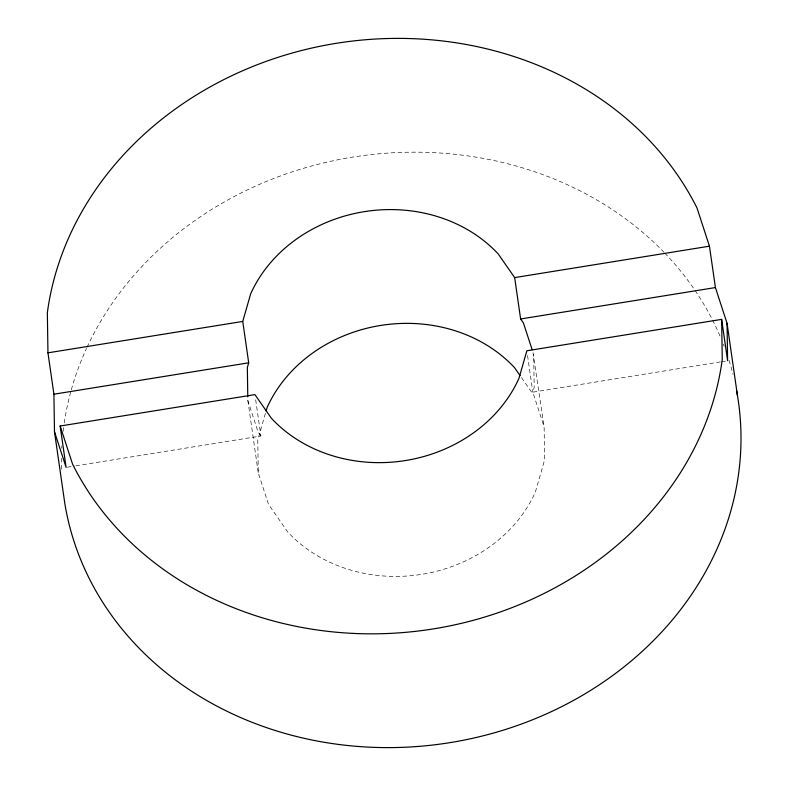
<?xml version="1.0" encoding="UTF-8"?>
<svg xmlns="http://www.w3.org/2000/svg" width="786" height="786" viewBox="0 0 786 786"><rect width="100%" height="100%" fill="white"/><g stroke="black" fill="none" stroke-linecap="round" stroke-linejoin="round"><path stroke-width="0.59" stroke-dasharray="3.93 2.95" d="M265.413 413.387L257.779 439.954L258.28 472.936L268.517 504.357L287.794 532.053A144.771 126.124 -8.2 0 0 535.335 492.154L544.619 459.839L544.118 426.857L532.928 352.118M720.349 361.924L532.82 392.155L534.185 387.429L533.684 354.447M67.321 467.208L74.582 466.039M75.79 465.843L260.903 435.994L255.617 399.347M721.558 361.727L726.402 360.951M521.462 377.585L533.881 395.437L544.118 426.857M260.903 435.994L258.083 431.936L247.845 400.526L247.806 398.08M527.544 355.508L532.82 392.155M247.845 400.526L258.28 472.936M61.505 469.104A340.643 296.774 -8.2 0 1 61.416 458.091M61.73 448.315A340.643 296.774 -8.2 0 1 61.868 445.868M63.145 431.308A340.643 296.774 -8.2 0 1 63.587 427.692M64.246 422.947A340.643 296.774 -8.2 0 1 71.015 390.907M71.339 389.718A340.643 296.774 -8.2 0 1 86.558 348.306M87.059 347.225A340.643 296.774 -8.2 0 1 663.905 252.218M664.74 253.082A340.643 296.774 -8.2 0 1 720.055 336.143M723.287 344.081A340.643 296.774 -8.2 0 1 724.161 346.371M728.986 360.263A340.643 296.774 -8.2 0 1 733.004 374.372"/><path stroke-width="1.18" d="M247.786 396.861L247.344 367.534L248.7 362.808L242.746 321.435L250.665 293.846A144.771 126.124 -8.2 0 1 498.206 253.947L514.663 277.596L520.627 318.969L523.447 323.026L532.171 349.79M266.071 411.088L267.053 407.639A144.771 126.124 -8.2 0 1 514.604 367.73L520.086 375.61M736.649 390.937A340.643 296.774 -8.2 0 1 452.716 742.19A340.643 296.774 -8.2 0 1 64.914 504.111L54.48 431.701L53.92 394.208L47.956 352.835L242.746 321.435M514.663 277.596L709.453 246.185L715.417 287.568L727.05 323.272L737.484 395.682M53.92 394.208L248.7 362.808M520.627 318.969L715.417 287.568M54.48 431.701L66.112 467.395L60.149 426.022L254.939 394.621L271.396 418.27A144.771 126.124 -8.2 0 0 518.947 378.361L526.866 350.782L721.646 319.371L727.61 360.754L727.05 323.272M709.453 246.185L696.995 207.966A340.643 296.774 -8.2 0 0 336.005 43.358A340.643 296.774 -8.2 0 0 47.347 312.7L47.956 352.835M60.149 426.022L72.607 464.241A340.643 296.774 -8.2 0 0 433.597 628.859A340.643 296.774 -8.2 0 0 722.255 359.507L721.646 319.371"/></g></svg>
